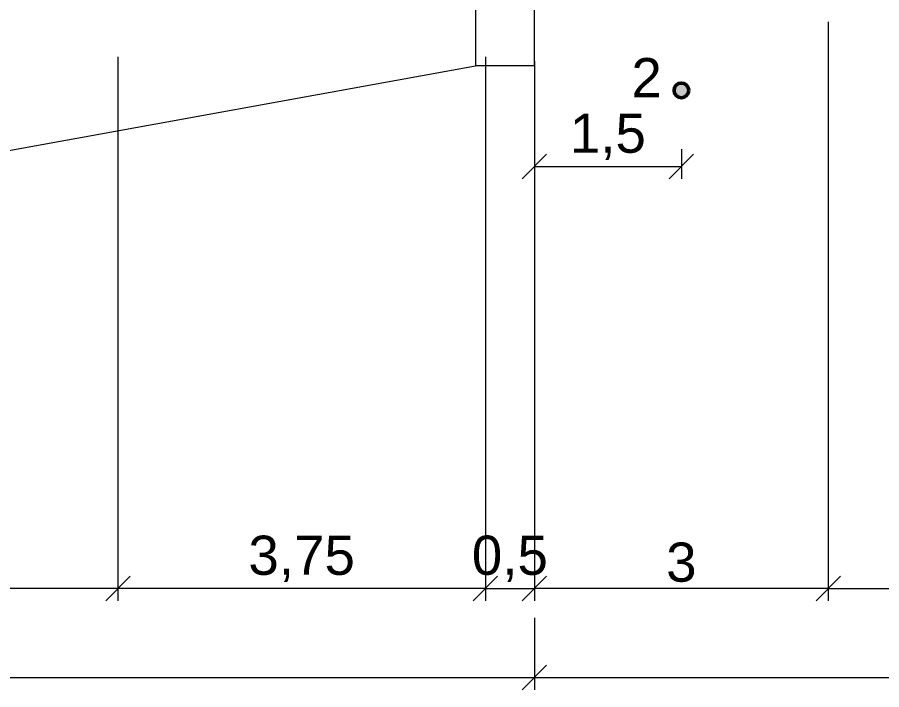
# Model space of a CAD drawing. Header units: millimetres. Extents: x -2123 to 33349, y -614 to 835.
# Drawn here: x 53.42 to 62.25, y -231.77 to -224.9 of the extents above; entities that cross this region are included whole.
import ezdxf

# ---------------------------------------------------------------- set-up
doc = ezdxf.new("R2010")
doc.units = ezdxf.units.MM
doc.layers.get('0').update_dxf_attribs({"lineweight": 15})
for name, color, linetype, lineweight in [('Дор. Розм.', 7, 'Continuous', 50), ('Линия 0.2', 220, 'Continuous', 20), ('Размер', 94, 'Continuous', 15)]:
    doc.layers.add(name, color=color, linetype=linetype, lineweight=lineweight)
doc.styles.get("Standard").update_dxf_attribs({"font": 'arial.ttf'})
doc.styles.add('Аннотативный', font='arial.ttf')
doc.dimstyles.new('М-100', dxfattribs={"dimscale": 100, "dimtxt": 4, "dimasz": 2.5, "dimexe": 1.25, "dimexo": 3, "dimtad": 1, "dimlfac": 0.001, "dimtxsty": 'Standard', "dimblk": 'OBLIQUE', "dimcen": 2.5, "dimadec": 0, "dimazin": 0, "dimtfac": 1, "dimtmove": 0, "dimatfit": 3, "dimldrblk": 'OBLIQUE', "dimfxl": 1.25, "dimlwd": -1, "dimlwe": -1, "dimarcsym": 0})

# ---------------------------------------------------------------- blocks, each defined once
blk = doc.blocks.new('_Oblique')
at = {"color": 0, "linetype": 'ByBlock', "lineweight": -2}
blk.add_line((-0.5, -0.5), (0.5, 0.5), dxfattribs=at)
blk = doc.blocks.new('*D342')
at = {"layer": 'Defpoints', "color": 0, "ltscale": 1000, "transparency": 16777216}
for p in [(52848.8, 17796.8), (49848.8, 17396.8), (49848.8, 11709.8)]:
    blk.add_point(p, dxfattribs=at)
at = {"layer": 'Размер', "color": 0, "ltscale": 1000, "transparency": 16777216}
for p, q in [((52848.8, 17496.8), (52848.8, 11584.8)), ((49848.8, 17096.8), (49848.8, 11584.8)), ((52848.8, 11709.8), (49848.8, 11709.8))]:
    blk.add_line(p, q, dxfattribs=at)
at = {"layer": 'Размер', "color": 0, "ltscale": 1000, "transparency": 16777216, "xscale": 250, "yscale": 250, "zscale": 250, "rotation": 180}
blk.add_blockref('_Oblique', (49848.8, 11709.8), dxfattribs=at)
at = {"layer": 'Размер', "color": 0, "ltscale": 1000, "transparency": 16777216, "xscale": 250, "yscale": 250, "zscale": 250}
blk.add_blockref('_Oblique', (52848.8, 11709.8), dxfattribs=at)
at = {"layer": 'Размер', "color": 0, "ltscale": 1000, "transparency": 16777216, "insert": (51348.8, 11976.7), "char_height": 400, "attachment_point": 5}
blk.add_mtext('3', dxfattribs=at)
blk = doc.blocks.new('*D343')
at = {"layer": 'Defpoints', "color": 0, "ltscale": 1000, "transparency": 16777216}
for p in [(45598.8, 17439.7), (41848.8, 15381.1), (41848.8, 11709.8)]:
    blk.add_point(p, dxfattribs=at)
at = {"layer": 'Размер', "color": 0, "ltscale": 1000, "transparency": 16777216}
for p, q in [((45598.8, 17139.7), (45598.8, 11584.8)), ((41848.8, 15081.1), (41848.8, 11584.8)), ((45598.8, 11709.8), (41848.8, 11709.8))]:
    blk.add_line(p, q, dxfattribs=at)
at = {"layer": 'Размер', "color": 0, "ltscale": 1000, "transparency": 16777216, "xscale": 250, "yscale": 250, "zscale": 250, "rotation": 180}
blk.add_blockref('_Oblique', (41848.8, 11709.8), dxfattribs=at)
at = {"layer": 'Размер', "color": 0, "ltscale": 1000, "transparency": 16777216, "xscale": 250, "yscale": 250, "zscale": 250}
blk.add_blockref('_Oblique', (45598.8, 11709.8), dxfattribs=at)
at = {"layer": 'Размер', "color": 0, "ltscale": 1000, "transparency": 16777216, "insert": (43723.8, 12012.7), "char_height": 400, "attachment_point": 5}
blk.add_mtext('3,75', dxfattribs=at)
blk = doc.blocks.new('*D346')
at = {"layer": 'Defpoints', "color": 0, "ltscale": 1000, "transparency": 16777216}
for p in [(55848.8, 17997.3), (52848.8, 17496.8), (55848.8, 11709.8)]:
    blk.add_point(p, dxfattribs=at)
at = {"layer": 'Размер', "color": 0, "ltscale": 1000, "transparency": 16777216}
for p, q in [((55848.8, 17697.3), (55848.8, 11584.8)), ((52848.8, 17196.8), (52848.8, 11584.8)), ((52848.8, 11709.8), (55848.8, 11709.8))]:
    blk.add_line(p, q, dxfattribs=at)
at = {"layer": 'Размер', "color": 0, "ltscale": 1000, "transparency": 16777216, "xscale": 250, "yscale": 250, "zscale": 250, "rotation": 180}
blk.add_blockref('_Oblique', (52848.8, 11709.8), dxfattribs=at)
at = {"layer": 'Размер', "color": 0, "ltscale": 1000, "transparency": 16777216, "xscale": 250, "yscale": 250, "zscale": 250}
blk.add_blockref('_Oblique', (55848.8, 11709.8), dxfattribs=at)
at = {"layer": 'Размер', "color": 0, "ltscale": 1000, "transparency": 16777216, "insert": (54348.8, 11976.7), "char_height": 400, "attachment_point": 5}
blk.add_mtext('3', dxfattribs=at)
blk = doc.blocks.new('*D347')
at = {"layer": 'Defpoints', "color": 0, "ltscale": 1000, "transparency": 16777216}
for p in [(49348.8, 15617.4), (49848.8, 15617.4), (49848.8, 11709.8)]:
    blk.add_point(p, dxfattribs=at)
at = {"layer": 'Размер', "color": 0, "ltscale": 1000, "transparency": 16777216}
for p, q in [((49348.8, 15317.4), (49348.8, 11584.8)), ((49848.8, 15317.4), (49848.8, 11584.8)), ((49348.8, 11709.8), (49848.8, 11709.8))]:
    blk.add_line(p, q, dxfattribs=at)
at = {"layer": 'Размер', "color": 0, "ltscale": 1000, "transparency": 16777216, "xscale": 250, "yscale": 250, "zscale": 250, "rotation": 180}
blk.add_blockref('_Oblique', (49348.8, 11709.8), dxfattribs=at)
at = {"layer": 'Размер', "color": 0, "ltscale": 1000, "transparency": 16777216, "xscale": 250, "yscale": 250, "zscale": 250}
blk.add_blockref('_Oblique', (49848.8, 11709.8), dxfattribs=at)
at = {"layer": 'Размер', "color": 0, "ltscale": 1000, "transparency": 16777216, "insert": (49598.8, 12012.7), "char_height": 400, "attachment_point": 5}
blk.add_mtext('0,5', dxfattribs=at)
blk = doc.blocks.new('*D348')
at = {"layer": 'Defpoints', "color": 0, "ltscale": 1000, "transparency": 16777216}
for p in [(49848.8, 16496.8), (51348.8, 16496.8), (51348.8, 16019.4)]:
    blk.add_point(p, dxfattribs=at)
at = {"layer": 'Размер', "color": 0, "ltscale": 1000, "transparency": 16777216}
for p, q in [((49848.8, 16196.8), (49848.8, 15894.4)), ((51348.8, 16196.8), (51348.8, 15894.4)), ((49848.8, 16019.4), (51348.8, 16019.4))]:
    blk.add_line(p, q, dxfattribs=at)
at = {"layer": 'Размер', "color": 0, "ltscale": 1000, "transparency": 16777216, "xscale": 250, "yscale": 250, "zscale": 250, "rotation": 180}
blk.add_blockref('_Oblique', (49848.8, 16019.4), dxfattribs=at)
at = {"layer": 'Размер', "color": 0, "ltscale": 1000, "transparency": 16777216, "xscale": 250, "yscale": 250, "zscale": 250}
blk.add_blockref('_Oblique', (51348.8, 16019.4), dxfattribs=at)
at = {"layer": 'Размер', "color": 0, "ltscale": 1000, "transparency": 16777216, "insert": (50598.8, 16322.3), "char_height": 400, "attachment_point": 5}
blk.add_mtext('1,5', dxfattribs=at)
blk = doc.blocks.new('*D352')
at = {"layer": 'Defpoints', "color": 0, "ltscale": 1000, "transparency": 16777216}
for p in [(49348.8, 17439.7), (45598.8, 15381.1), (45598.8, 11709.8)]:
    blk.add_point(p, dxfattribs=at)
at = {"layer": 'Размер', "color": 0, "ltscale": 1000, "transparency": 16777216}
for p, q in [((49348.8, 17139.7), (49348.8, 11584.8)), ((45598.8, 15081.1), (45598.8, 11584.8)), ((49348.8, 11709.8), (45598.8, 11709.8))]:
    blk.add_line(p, q, dxfattribs=at)
at = {"layer": 'Размер', "color": 0, "ltscale": 1000, "transparency": 16777216, "xscale": 250, "yscale": 250, "zscale": 250, "rotation": 180}
blk.add_blockref('_Oblique', (45598.8, 11709.8), dxfattribs=at)
at = {"layer": 'Размер', "color": 0, "ltscale": 1000, "transparency": 16777216, "xscale": 250, "yscale": 250, "zscale": 250}
blk.add_blockref('_Oblique', (49348.8, 11709.8), dxfattribs=at)
at = {"layer": 'Размер', "color": 0, "ltscale": 1000, "transparency": 16777216, "insert": (47473.8, 12012.7), "char_height": 400, "attachment_point": 5}
blk.add_mtext('3,75', dxfattribs=at)
blk = doc.blocks.new('*D376')
at = {"layer": 'Defpoints', "color": 0, "ltscale": 1000, "transparency": 16777216}
for p in [(24348.8, 11709.8), (49848.8, 11709.8), (49848.8, 10801.5)]:
    blk.add_point(p, dxfattribs=at)
at = {"layer": 'Размер', "color": 0, "ltscale": 1000, "transparency": 16777216}
for p, q in [((24348.8, 11409.8), (24348.8, 10676.5)), ((49848.8, 11409.8), (49848.8, 10676.5)), ((24348.8, 10801.5), (49848.8, 10801.5))]:
    blk.add_line(p, q, dxfattribs=at)
at = {"layer": 'Размер', "color": 0, "ltscale": 1000, "transparency": 16777216, "xscale": 250, "yscale": 250, "zscale": 250, "rotation": 180}
blk.add_blockref('_Oblique', (24348.8, 10801.5), dxfattribs=at)
at = {"layer": 'Размер', "color": 0, "ltscale": 1000, "transparency": 16777216, "xscale": 250, "yscale": 250, "zscale": 250}
blk.add_blockref('_Oblique', (49848.8, 10801.5), dxfattribs=at)
at = {"layer": 'Размер', "color": 0, "ltscale": 1000, "transparency": 16777216, "insert": (37098.8, 11104.4), "char_height": 400, "attachment_point": 5}
blk.add_mtext('25,5', dxfattribs=at)
blk = doc.blocks.new('*D377')
at = {"layer": 'Defpoints', "color": 0, "ltscale": 1000, "transparency": 16777216}
for p in [(49848.8, 11709.8), (60498.8, 11709.8), (60498.8, 10801.5)]:
    blk.add_point(p, dxfattribs=at)
at = {"layer": 'Размер', "color": 0, "ltscale": 1000, "transparency": 16777216}
for p, q in [((49848.8, 11409.8), (49848.8, 10676.5)), ((60498.8, 11409.8), (60498.8, 10676.5)), ((49848.8, 10801.5), (60498.8, 10801.5))]:
    blk.add_line(p, q, dxfattribs=at)
at = {"layer": 'Размер', "color": 0, "ltscale": 1000, "transparency": 16777216, "xscale": 250, "yscale": 250, "zscale": 250, "rotation": 180}
blk.add_blockref('_Oblique', (49848.8, 10801.5), dxfattribs=at)
at = {"layer": 'Размер', "color": 0, "ltscale": 1000, "transparency": 16777216, "xscale": 250, "yscale": 250, "zscale": 250}
blk.add_blockref('_Oblique', (60498.8, 10801.5), dxfattribs=at)
at = {"layer": 'Размер', "color": 0, "ltscale": 1000, "transparency": 16777216, "insert": (55173.8, 11104.4), "char_height": 400, "attachment_point": 5}
blk.add_mtext('10,65', dxfattribs=at)
blk = doc.blocks.new('2')
at = {"ltscale": 1000}
h = blk.add_hatch(color=0, dxfattribs=at)
h.dxf.hatch_style = 1
h.paths.add_polyline_path([(51423.804, 16796.783, 1), (51273.804, 16796.783, 1)])
at = {"color": 0, "ltscale": 1000}
blk.add_circle((51348.804, 16796.783), 75, dxfattribs=at)
at = {"layer": 'Линия 0.2', "color": 0, "ltscale": 1000}
for p, q in [((49248.804, 17646.988), (49248.804, 17046.783)), ((49848.599, 17046.783), (49848.804, 17646.783)), ((37462.355, 14908.353), (49248.804, 17046.783)), ((49848.804, 17046.783), (49248.804, 17046.783))]:
    blk.add_line(p, q, dxfattribs=at)
at = {"color": 0, "lineweight": 25, "ltscale": 1000, "insert": (51149.869, 17126.955), "char_height": 400, "attachment_point": 3, "style": 'Аннотативный'}
blk.add_mtext_dynamic_manual_height_columns('2', width=613.06669, gutter_width=12.5, heights=[0], dxfattribs=at)
at = {"layer": 'Размер', "color": 0, "ltscale": 1000}
for base, p1, p2, picture, middle in [((55848.804, 11709.785), (52848.804, 17496.783), (55848.804, 17997.343), '*D346', (54348.804, 11976.651)), ((49848.804, 11709.785), (52848.804, 17796.783), (49848.804, 17396.783), '*D342', (51348.804, 11976.651)), ((41848.804, 11709.785), (45598.804, 17439.717), (41848.804, 15381.113), '*D343', (43723.804, 12012.667)), ((45598.804, 11709.785), (49348.804, 17439.717), (45598.804, 15381.113), '*D352', (47473.804, 12012.667)), ((51348.804, 16019.41), (49848.804, 16496.783), (51348.804, 16496.783), '*D348', (50598.804, 16322.292))]:
    dim = blk.add_linear_dim(base=base, p1=p1, p2=p2, angle=180, dimstyle='М-100', dxfattribs=at)
    dim.commit()
    dim.dimension.update_dxf_attribs({"geometry": picture, "text_midpoint": middle})
dim = blk.add_linear_dim(base=(49848.804, 11709.785), p1=(49348.804, 15617.429), p2=(49848.804, 15617.429), angle=180, dimstyle='М-100', dxfattribs=at)
dim.commit()
dim.dimension.update_dxf_attribs({"geometry": '*D347', "text_midpoint": (49598.804, 11709.785), "dimtype": 128})
for base, p1, p2, picture, middle in [((49848.804, 10801.546), (24348.804, 11709.785), (49848.804, 11709.785), '*D376', (37098.804, 11104.428)), ((60498.804, 10801.546), (49848.804, 11709.785), (60498.804, 11709.785), '*D377', (55173.804, 11104.428))]:
    dim = blk.add_linear_dim(base=base, p1=p1, p2=p2, dimstyle='М-100', dxfattribs=at)
    dim.commit()
    dim.dimension.update_dxf_attribs({"geometry": picture, "text_midpoint": middle})

msp = doc.modelspace()

# ---------------------------------------------------------------- block references
at = {"layer": 'Дор. Розм.', "xscale": 0.001, "yscale": 0.001, "zscale": 0.001}
msp.add_blockref('2', (8.8515, -242.4478), dxfattribs=at)

doc.saveas('drawing.dxf')
